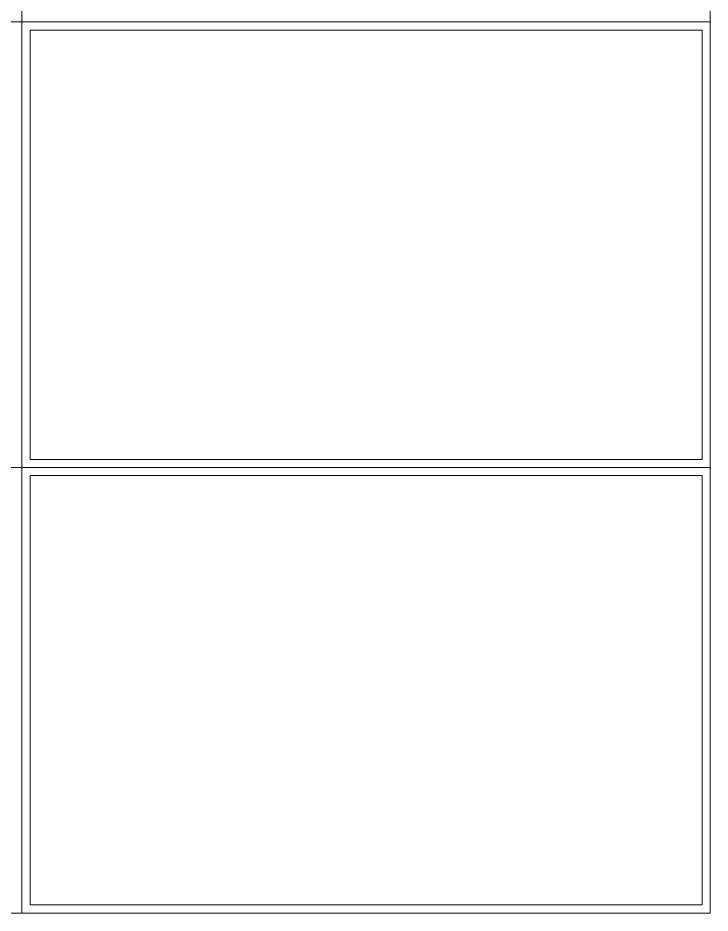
# Model space of a CAD drawing. Header units: inches. Extents: x 0 to 85, y 0 to 55.
# Drawn here: x 67.9 to 85, y 0 to 22.1 of the extents above; entities that cross this region are included whole.
import ezdxf

# ---------------------------------------------------------------- set-up
doc = ezdxf.new("R2010")
doc.units = ezdxf.units.IN
doc.header["$LTSCALE"] = 0.1
doc.header["$MEASUREMENT"] = 0
doc.layers.get('0').update_dxf_attribs({"lineweight": 5, "true_color": 0xffffff})

msp = doc.modelspace()

# ---------------------------------------------------------------- linework, layer by layer
for p, q in [((68, 22), (68, 33)), ((68, 22), (68, 33)), ((68, 22), (68, 33)), ((68, 33), (68, 22)), ((68, 33), (68, 22)), ((85, 22), (85, 33)), ((85, 22), (85, 33)), ((85, 33), (85, 22)), ((51, 22), (68, 22)), ((68, 22), (51, 22)), ((68, 22), (51, 22)), ((68, 22), (85, 22)), ((68, 11), (68, 22)), ((68, 11), (68, 22)), ((68, 11), (68, 22)), ((85, 22), (68, 22)), ((85, 22), (68, 22)), ((68, 22), (68, 11)), ((68, 22), (68, 11)), ((85, 11), (85, 22)), ((85, 11), (85, 22)), ((85, 22), (85, 11)), ((84.8, 21.8), (68.2, 21.8)), ((68.2, 21.8), (68.2, 11.2)), ((84.8, 11.2), (84.8, 21.8)), ((68.2, 11.2), (84.8, 11.2)), ((51, 11), (68, 11)), ((68, 11), (51, 11)), ((68, 11), (51, 11)), ((68, 11), (85, 11)), ((68, 0), (68, 11)), ((68, 0), (68, 11)), ((68, 0), (68, 11)), ((85, 11), (68, 11)), ((85, 11), (68, 11)), ((68, 11), (68, 0)), ((68, 11), (68, 0)), ((85, 0), (85, 11)), ((85, 0), (85, 11)), ((85, 11), (85, 0)), ((84.8, 10.8), (68.2, 10.8)), ((68.2, 10.8), (68.2, 0.2)), ((84.8, 0.2), (84.8, 10.8)), ((51, 0), (68, 0)), ((68, 0), (51, 0)), ((68, 0), (85, 0)), ((85, 0), (68, 0)), ((68.2, 0.2), (84.8, 0.2))]:
    msp.add_line(p, q)

doc.saveas('drawing.dxf')
